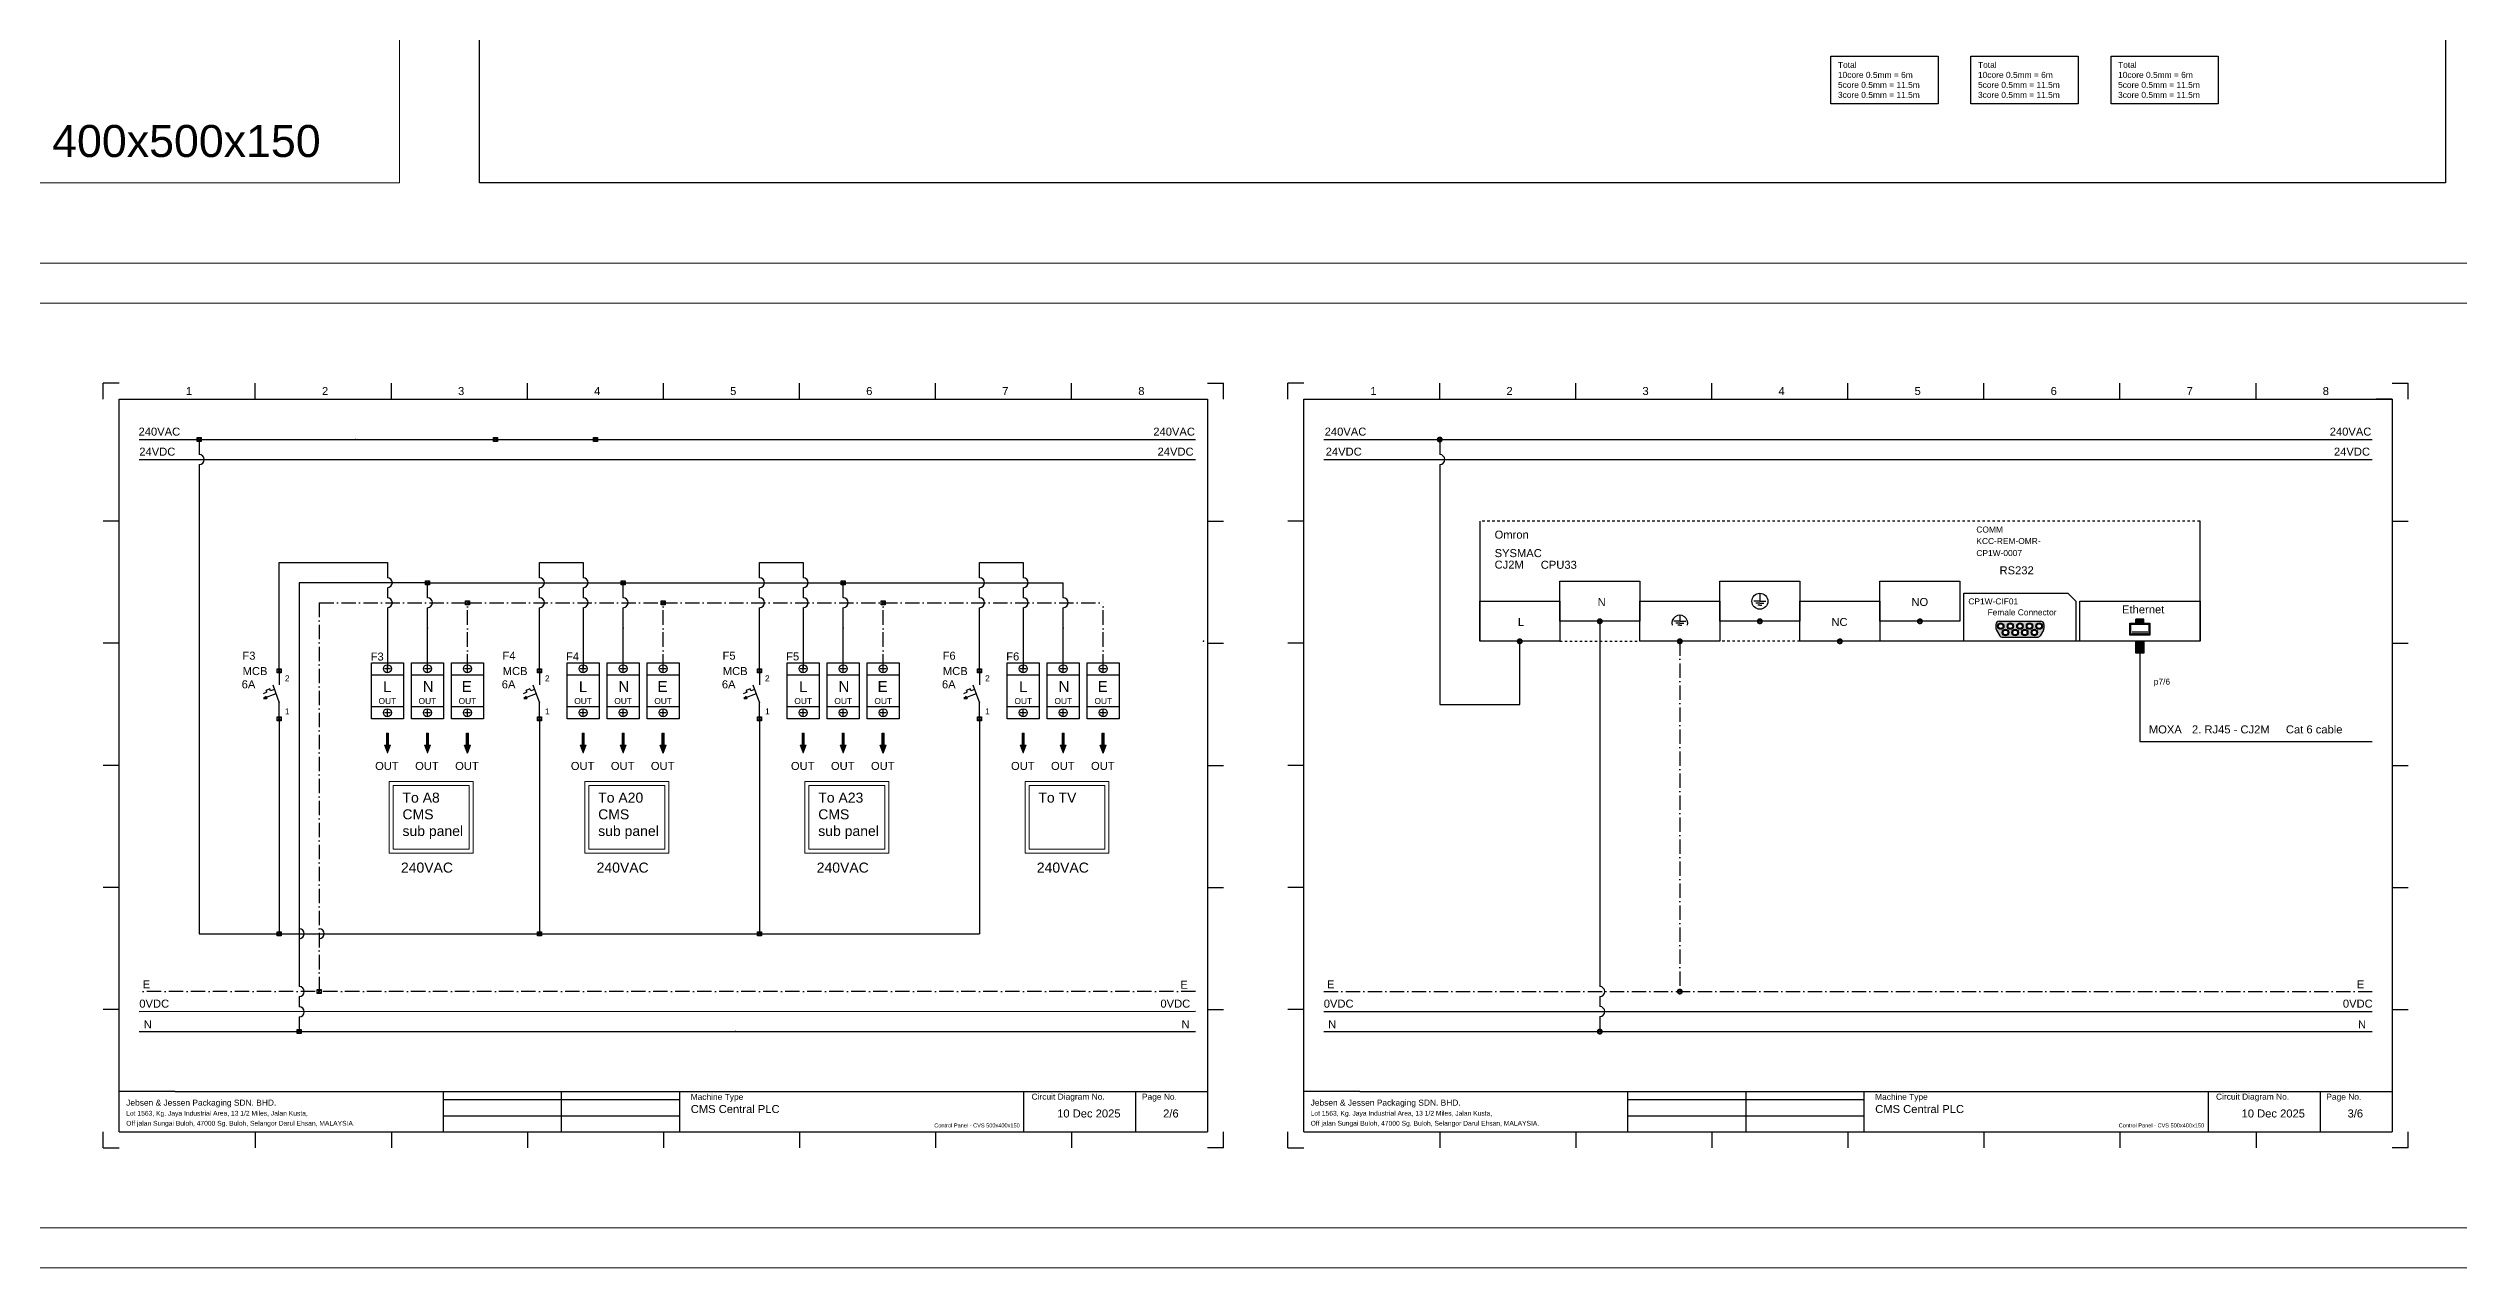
# Model space of a CAD drawing. Header units: millimetres. Extents: x -1052 to 3351, y 0 to 2015.
# Drawn here: x 312 to 915, y 0 to 305 of the extents above; entities that cross this region are included whole.
import ezdxf

# ---------------------------------------------------------------- set-up
doc = ezdxf.new("R2010")
doc.units = ezdxf.units.MM
doc.linetypes.add('ACAD_ISO10W100', pattern=[18, 12, -3, 0, -3])
doc.linetypes.add('JIS_02_1.2', pattern=[2.5, 1.25, -1.25])
doc.layers.add('ConnectionPoints', color=1, linetype='Continuous', lineweight=5)
doc.layers.add('Layer1', color=50, linetype='Continuous', lineweight=25)
for name, color, linetype in [('Layer 1', 7, 'Continuous'), ('Layer1-1', 2, 'JIS_02_1.2'), ('Layer1-2', 2, 'ACAD_ISO10W100'), ('Layer4', 3, 'Continuous')]:
    doc.layers.add(name, color=color, linetype=linetype)
doc.styles.get("Standard").update_dxf_attribs({"font": 'arial.ttf'})

# ---------------------------------------------------------------- blocks, each defined once
blk = doc.blocks.new('dot')
at = {"layer": 'Layer1'}
for p, q in [((-0.5, 0.5), (0.5, 0.5)), ((-0.5, -0.5), (-0.5, 0.5)), ((0.5, 0.5), (-0.5, -0.5)), ((-0.5, 0.5), (0.5, -0.5)), ((0.5, 0.5), (0.5, -0.5)), ((0.5, -0.5), (-0.5, -0.5))]:
    blk.add_line(p, q, dxfattribs=at)

msp = doc.modelspace()

# ---------------------------------------------------------------- hatches: boundary and pattern name
at = {"layer": 'ConnectionPoints'}
h = msp.add_hatch(color=256, dxfattribs=at)
h.dxf.hatch_style = 1
h.paths.add_polyline_path([(397.299, 133.6227), (397.299, 130.6227), (397.799, 130.6227), (397.049, 128.6227), (396.299, 130.6227), (396.799, 130.6227), (396.799, 133.6227), (397.299, 133.6227)], is_closed=False)
h = msp.add_hatch(color=256, dxfattribs=at)
h.dxf.hatch_style = 1
h.paths.add_polyline_path([(407.299, 133.6227), (407.299, 130.6227), (407.799, 130.6227), (407.049, 128.6227), (406.299, 130.6227), (406.799, 130.6227), (406.799, 133.6227), (407.299, 133.6227)], is_closed=False)
h = msp.add_hatch(color=256, dxfattribs=at)
h.dxf.hatch_style = 1
h.paths.add_polyline_path([(446.2069, 133.6227), (446.2069, 130.6227), (446.7069, 130.6227), (445.9569, 128.6227), (445.2069, 130.6227), (445.7069, 130.6227), (445.7069, 133.6227), (446.2069, 133.6227)], is_closed=False)
h = msp.add_hatch(color=256, dxfattribs=at)
h.dxf.hatch_style = 1
h.paths.add_polyline_path([(456.2069, 133.6227), (456.2069, 130.6227), (456.7069, 130.6227), (455.9569, 128.6227), (455.2069, 130.6227), (455.7069, 130.6227), (455.7069, 133.6227), (456.2069, 133.6227)], is_closed=False)
h = msp.add_hatch(color=256, dxfattribs=at)
h.dxf.hatch_style = 1
h.paths.add_polyline_path([(501.2069, 133.6227), (501.2069, 130.6227), (501.7069, 130.6227), (500.9569, 128.6227), (500.2069, 130.6227), (500.7069, 130.6227), (500.7069, 133.6227), (501.2069, 133.6227)], is_closed=False)
h = msp.add_hatch(color=256, dxfattribs=at)
h.dxf.hatch_style = 1
h.paths.add_polyline_path([(511.2069, 133.6227), (511.2069, 130.6227), (511.7069, 130.6227), (510.9569, 128.6227), (510.2069, 130.6227), (510.7069, 130.6227), (510.7069, 133.6227), (511.2069, 133.6227)], is_closed=False)
h = msp.add_hatch(color=256, dxfattribs=at)
h.dxf.hatch_style = 1
h.paths.add_polyline_path([(556.2069, 133.6227), (556.2069, 130.6227), (556.7069, 130.6227), (555.9569, 128.6227), (555.2069, 130.6227), (555.7069, 130.6227), (555.7069, 133.6227), (556.2069, 133.6227)], is_closed=False)
h = msp.add_hatch(color=256, dxfattribs=at)
h.dxf.hatch_style = 1
h.paths.add_polyline_path([(566.2069, 133.6227), (566.2069, 130.6227), (566.7069, 130.6227), (565.9569, 128.6227), (565.2069, 130.6227), (565.7069, 130.6227), (565.7069, 133.6227), (566.2069, 133.6227)], is_closed=False)
at = {"layer": 'Layer 1'}
h = msp.add_hatch(color=256, dxfattribs=at)
h.dxf.hatch_style = 1
h.paths.add_polyline_path([(836.042, 162.037), (834.042, 162.037), (834.042, 161.037), (836.042, 161.037), (836.042, 162.037)], is_closed=False)
h = msp.add_hatch(color=256, dxfattribs=at)
h.dxf.hatch_style = 1
h.paths.add_polyline_path([(834.042, 153.537), (836.042, 153.537), (836.042, 156.537), (834.042, 156.537), (834.042, 156.537), (834.042, 153.537)], is_closed=False)
at = {"layer": 'Layer1'}
h = msp.add_hatch(color=256, dxfattribs=at)
h.dxf.hatch_style = 1
h.paths.add_polyline_path([(799.042, 160.737), (799.042, 159.7586, 0.13593296), (799.156, 159.347), (800.009, 157.9254, 0.26344714), (800.6949, 157.537), (809.389, 157.537, 0.26344714), (810.075, 157.9254), (810.928, 159.347, 0.13593296), (811.042, 159.7586), (811.042, 160.737, 0.41421356), (810.242, 161.537), (799.842, 161.537, 0.41421356), (799.042, 160.737)], is_closed=False)
h.paths.add_polyline_path([(809.442, 158.737, 1), (807.842, 158.737, 1), (809.442, 158.737, 1)], is_closed=False, flags=16)
h.paths.add_polyline_path([(807.042, 158.737, 1), (805.442, 158.737, 1), (807.042, 158.737, 1)], is_closed=False, flags=16)
h.paths.add_polyline_path([(802.242, 158.737, 1), (800.642, 158.737, 1), (802.242, 158.737, 1)], is_closed=False, flags=16)
h.paths.add_polyline_path([(804.642, 158.737, 1), (803.042, 158.737, 1), (804.642, 158.737, 1)], is_closed=False, flags=16)
h.paths.add_polyline_path([(810.642, 160.337, 1), (809.042, 160.337, 1), (810.642, 160.337, 1)], is_closed=False, flags=16)
h.paths.add_polyline_path([(801.042, 160.337, 1), (799.442, 160.337, 1), (801.042, 160.337, 1)], is_closed=False, flags=16)
h.paths.add_polyline_path([(808.242, 160.337, 1), (806.642, 160.337, 1), (808.242, 160.337, 1)], is_closed=False, flags=16)
h.paths.add_polyline_path([(803.442, 160.337, 1), (801.842, 160.337, 1), (803.442, 160.337, 1)], is_closed=False, flags=16)
h.paths.add_polyline_path([(805.842, 160.337, 1), (804.242, 160.337, 1), (805.842, 160.337, 1)], is_closed=False, flags=16)
h.paths.add_polyline_path([(809.242, 158.737, 1), (808.042, 158.737, 1), (809.242, 158.737, 1)], is_closed=False, flags=0)
h.paths.add_polyline_path([(806.842, 158.737, 1), (805.642, 158.737, 1), (806.842, 158.737, 1)], is_closed=False, flags=0)
h.paths.add_polyline_path([(802.042, 158.737, 1), (800.842, 158.737, 1), (802.042, 158.737, 1)], is_closed=False, flags=0)
h.paths.add_polyline_path([(804.442, 158.737, 1), (803.242, 158.737, 1), (804.442, 158.737, 1)], is_closed=False, flags=0)
h.paths.add_polyline_path([(810.442, 160.337, 1), (809.242, 160.337, 1), (810.442, 160.337, 1)], is_closed=False, flags=0)
h.paths.add_polyline_path([(800.842, 160.337, 1), (799.642, 160.337, 1), (800.842, 160.337, 1)], is_closed=False, flags=0)
h.paths.add_polyline_path([(808.042, 160.337, 1), (806.842, 160.337, 1), (808.042, 160.337, 1)], is_closed=False, flags=0)
h.paths.add_polyline_path([(803.242, 160.337, 1), (802.042, 160.337, 1), (803.242, 160.337, 1)], is_closed=False, flags=0)
h.paths.add_polyline_path([(805.642, 160.337, 1), (804.442, 160.337, 1), (805.642, 160.337, 1)], is_closed=False, flags=0)
at = {"layer": 'Layer4'}
h = msp.add_hatch(color=256, dxfattribs=at)
h.dxf.hatch_style = 1
h.paths.add_polyline_path([(417.299, 133.6227), (417.299, 130.6227), (417.799, 130.6227), (417.049, 128.6227), (416.299, 130.6227), (416.799, 130.6227), (416.799, 133.6227), (417.299, 133.6227)], is_closed=False)
h = msp.add_hatch(color=256, dxfattribs=at)
h.dxf.hatch_style = 1
h.paths.add_polyline_path([(466.2069, 133.6227), (466.2069, 130.6227), (466.7069, 130.6227), (465.9569, 128.6227), (465.2069, 130.6227), (465.7069, 130.6227), (465.7069, 133.6227), (466.2069, 133.6227)], is_closed=False)
h = msp.add_hatch(color=256, dxfattribs=at)
h.dxf.hatch_style = 1
h.paths.add_polyline_path([(521.2069, 133.6227), (521.2069, 130.6227), (521.7069, 130.6227), (520.9569, 128.6227), (520.2069, 130.6227), (520.7069, 130.6227), (520.7069, 133.6227), (521.2069, 133.6227)], is_closed=False)
h = msp.add_hatch(color=256, dxfattribs=at)
h.dxf.hatch_style = 1
h.paths.add_polyline_path([(576.2069, 133.6227), (576.2069, 130.6227), (576.7069, 130.6227), (575.9569, 128.6227), (575.2069, 130.6227), (575.7069, 130.6227), (575.7069, 133.6227), (576.2069, 133.6227)], is_closed=False)

# ---------------------------------------------------------------- linework, layer by layer
for p, q in [((393.049, 137.187), (393.049, 151.187)), ((393.049, 151.187), (401.049, 151.187)), ((401.049, 151.187), (401.049, 137.187)), ((403.049, 137.187), (403.049, 151.187)), ((403.049, 151.187), (411.049, 151.187)), ((411.049, 151.187), (411.049, 137.187)), ((413.049, 137.187), (413.049, 151.187)), ((413.049, 151.187), (421.049, 151.187)), ((421.049, 151.187), (421.049, 137.187)), ((441.9569, 137.187), (441.9569, 151.187)), ((441.9569, 151.187), (449.9569, 151.187)), ((449.9569, 151.187), (449.9569, 137.187)), ((451.9569, 137.187), (451.9569, 151.187)), ((451.9569, 151.187), (459.9569, 151.187)), ((459.9569, 151.187), (459.9569, 137.187)), ((461.9569, 137.187), (461.9569, 151.187)), ((461.9569, 151.187), (469.9569, 151.187)), ((469.9569, 151.187), (469.9569, 137.187)), ((496.9569, 137.187), (496.9569, 151.187)), ((496.9569, 151.187), (504.9569, 151.187)), ((504.9569, 151.187), (504.9569, 137.187)), ((506.9569, 137.187), (506.9569, 151.187)), ((506.9569, 151.187), (514.9569, 151.187)), ((514.9569, 151.187), (514.9569, 137.187)), ((516.9569, 137.187), (516.9569, 151.187)), ((516.9569, 151.187), (524.9569, 151.187)), ((524.9569, 151.187), (524.9569, 137.187)), ((551.9569, 137.187), (551.9569, 151.187)), ((551.9569, 151.187), (559.9569, 151.187)), ((559.9569, 151.187), (559.9569, 137.187)), ((561.9569, 137.187), (561.9569, 151.187)), ((561.9569, 151.187), (569.9569, 151.187)), ((569.9569, 151.187), (569.9569, 137.187)), ((571.9569, 137.187), (571.9569, 151.187)), ((571.9569, 151.187), (579.9569, 151.187)), ((579.9569, 151.187), (579.9569, 137.187)), ((393.049, 148.187), (401.049, 148.187)), ((397.799, 149.687), (396.299, 149.687)), ((397.049, 148.937), (397.049, 150.437)), ((403.049, 148.187), (411.049, 148.187)), ((407.799, 149.687), (406.299, 149.687)), ((407.049, 148.937), (407.049, 150.437)), ((413.049, 148.187), (421.049, 148.187)), ((417.799, 149.687), (416.299, 149.687)), ((417.049, 148.937), (417.049, 150.437)), ((441.9569, 148.187), (449.9569, 148.187)), ((446.7069, 149.687), (445.2069, 149.687)), ((445.9569, 148.937), (445.9569, 150.437)), ((451.9569, 148.187), (459.9569, 148.187)), ((456.7069, 149.687), (455.2069, 149.687)), ((455.9569, 148.937), (455.9569, 150.437)), ((461.9569, 148.187), (469.9569, 148.187)), ((466.7069, 149.687), (465.2069, 149.687)), ((465.9569, 148.937), (465.9569, 150.437)), ((496.9569, 148.187), (504.9569, 148.187)), ((501.7069, 149.687), (500.2069, 149.687)), ((500.9569, 148.937), (500.9569, 150.437)), ((506.9569, 148.187), (514.9569, 148.187)), ((511.7069, 149.687), (510.2069, 149.687)), ((510.9569, 148.937), (510.9569, 150.437)), ((516.9569, 148.187), (524.9569, 148.187)), ((521.7069, 149.687), (520.2069, 149.687)), ((520.9569, 148.937), (520.9569, 150.437)), ((551.9569, 148.187), (559.9569, 148.187)), ((556.7069, 149.687), (555.2069, 149.687)), ((555.9569, 148.937), (555.9569, 150.437)), ((561.9569, 148.187), (569.9569, 148.187)), ((566.7069, 149.687), (565.2069, 149.687)), ((565.9569, 148.937), (565.9569, 150.437)), ((571.9569, 148.187), (579.9569, 148.187)), ((576.7069, 149.687), (575.2069, 149.687)), ((575.9569, 148.937), (575.9569, 150.437)), ((401.049, 140.187), (393.049, 140.187)), ((397.799, 138.687), (396.299, 138.687)), ((397.049, 137.937), (397.049, 139.437)), ((411.049, 140.187), (403.049, 140.187)), ((407.799, 138.687), (406.299, 138.687)), ((407.049, 137.937), (407.049, 139.437)), ((421.049, 140.187), (413.049, 140.187)), ((417.799, 138.687), (416.299, 138.687)), ((417.049, 137.937), (417.049, 139.437)), ((449.9569, 140.187), (441.9569, 140.187)), ((446.7069, 138.687), (445.2069, 138.687)), ((445.9569, 137.937), (445.9569, 139.437)), ((459.9569, 140.187), (451.9569, 140.187)), ((456.7069, 138.687), (455.2069, 138.687)), ((455.9569, 137.937), (455.9569, 139.437)), ((469.9569, 140.187), (461.9569, 140.187)), ((466.7069, 138.687), (465.2069, 138.687)), ((465.9569, 137.937), (465.9569, 139.437)), ((504.9569, 140.187), (496.9569, 140.187)), ((501.7069, 138.687), (500.2069, 138.687)), ((500.9569, 137.937), (500.9569, 139.437)), ((514.9569, 140.187), (506.9569, 140.187)), ((511.7069, 138.687), (510.2069, 138.687)), ((510.9569, 137.937), (510.9569, 139.437)), ((524.9569, 140.187), (516.9569, 140.187)), ((521.7069, 138.687), (520.2069, 138.687)), ((520.9569, 137.937), (520.9569, 139.437)), ((559.9569, 140.187), (551.9569, 140.187)), ((556.7069, 138.687), (555.2069, 138.687)), ((555.9569, 137.937), (555.9569, 139.437)), ((569.9569, 140.187), (561.9569, 140.187)), ((566.7069, 138.687), (565.2069, 138.687)), ((565.9569, 137.937), (565.9569, 139.437)), ((579.9569, 140.187), (571.9569, 140.187)), ((576.7069, 138.687), (575.2069, 138.687)), ((575.9569, 137.937), (575.9569, 139.437)), ((401.049, 137.187), (393.049, 137.187)), ((411.049, 137.187), (403.049, 137.187)), ((421.049, 137.187), (413.049, 137.187)), ((449.9569, 137.187), (441.9569, 137.187)), ((459.9569, 137.187), (451.9569, 137.187)), ((469.9569, 137.187), (461.9569, 137.187)), ((504.9569, 137.187), (496.9569, 137.187)), ((514.9569, 137.187), (506.9569, 137.187)), ((524.9569, 137.187), (516.9569, 137.187)), ((559.9569, 137.187), (551.9569, 137.187)), ((569.9569, 137.187), (561.9569, 137.187)), ((579.9569, 137.187), (571.9569, 137.187))]:
    msp.add_line(p, q)
for centre in [(397.049, 149.687), (407.049, 149.687), (417.049, 149.687), (445.9569, 149.687), (455.9569, 149.687), (465.9569, 149.687), (500.9569, 149.687), (510.9569, 149.687), (520.9569, 149.687), (555.9569, 149.687), (565.9569, 149.687), (575.9569, 149.687), (397.049, 138.687), (407.049, 138.687), (417.049, 138.687), (445.9569, 138.687), (455.9569, 138.687), (465.9569, 138.687), (500.9569, 138.687), (510.9569, 138.687), (520.9569, 138.687), (555.9569, 138.687), (565.9569, 138.687), (575.9569, 138.687)]:
    msp.add_circle(centre, 1)
at = {"layer": 'ConnectionPoints'}
for p, q in [((396.799, 130.6227), (396.799, 133.6227)), ((396.799, 133.6227), (397.299, 133.6227)), ((397.299, 130.6227), (397.299, 133.6227)), ((406.799, 130.6227), (406.799, 133.6227)), ((406.799, 133.6227), (407.299, 133.6227)), ((407.299, 130.6227), (407.299, 133.6227)), ((445.7069, 130.6227), (445.7069, 133.6227)), ((445.7069, 133.6227), (446.2069, 133.6227)), ((446.2069, 130.6227), (446.2069, 133.6227)), ((455.7069, 130.6227), (455.7069, 133.6227)), ((455.7069, 133.6227), (456.2069, 133.6227)), ((456.2069, 130.6227), (456.2069, 133.6227)), ((500.7069, 130.6227), (500.7069, 133.6227)), ((500.7069, 133.6227), (501.2069, 133.6227)), ((501.2069, 130.6227), (501.2069, 133.6227)), ((510.7069, 130.6227), (510.7069, 133.6227)), ((510.7069, 133.6227), (511.2069, 133.6227)), ((511.2069, 130.6227), (511.2069, 133.6227)), ((555.7069, 130.6227), (555.7069, 133.6227)), ((555.7069, 133.6227), (556.2069, 133.6227)), ((556.2069, 130.6227), (556.2069, 133.6227)), ((565.7069, 130.6227), (565.7069, 133.6227)), ((565.7069, 133.6227), (566.2069, 133.6227)), ((566.2069, 130.6227), (566.2069, 133.6227)), ((397.049, 128.6227), (396.299, 130.6227)), ((396.299, 130.6227), (396.799, 130.6227)), ((397.049, 128.6227), (397.799, 130.6227)), ((397.299, 130.6227), (397.799, 130.6227)), ((407.049, 128.6227), (406.299, 130.6227)), ((406.299, 130.6227), (406.799, 130.6227)), ((407.049, 128.6227), (407.799, 130.6227)), ((407.299, 130.6227), (407.799, 130.6227)), ((445.9569, 128.6227), (445.2069, 130.6227)), ((445.2069, 130.6227), (445.7069, 130.6227)), ((445.9569, 128.6227), (446.7069, 130.6227)), ((446.2069, 130.6227), (446.7069, 130.6227)), ((455.9569, 128.6227), (455.2069, 130.6227)), ((455.2069, 130.6227), (455.7069, 130.6227)), ((455.9569, 128.6227), (456.7069, 130.6227)), ((456.2069, 130.6227), (456.7069, 130.6227)), ((500.9569, 128.6227), (500.2069, 130.6227)), ((500.2069, 130.6227), (500.7069, 130.6227)), ((500.9569, 128.6227), (501.7069, 130.6227)), ((501.2069, 130.6227), (501.7069, 130.6227)), ((510.9569, 128.6227), (510.2069, 130.6227)), ((510.2069, 130.6227), (510.7069, 130.6227)), ((510.9569, 128.6227), (511.7069, 130.6227)), ((511.2069, 130.6227), (511.7069, 130.6227)), ((555.9569, 128.6227), (555.2069, 130.6227)), ((555.2069, 130.6227), (555.7069, 130.6227)), ((555.9569, 128.6227), (556.7069, 130.6227)), ((556.2069, 130.6227), (556.7069, 130.6227)), ((565.9569, 128.6227), (565.2069, 130.6227)), ((565.2069, 130.6227), (565.7069, 130.6227)), ((565.9569, 128.6227), (566.7069, 130.6227)), ((566.2069, 130.6227), (566.7069, 130.6227))]:
    msp.add_line(p, q, dxfattribs=at)
for points in [[(0.0423, 771.0404), (400.0423, 771.0404), (400.0423, 271.0404), (0.0423, 271.0404)], [(0.0423, 251.0404), (2420.042, 251.0404), (2420.042, 0.0395), (0.0423, 0.0395)], [(10.0423, 241.0404), (2410.042, 241.0404), (2410.042, 10.0395), (10.0423, 10.0395)], [(397.4984, 121.518), (418.4538, 121.518), (418.4538, 103.617), (397.4984, 103.617)], [(398.4984, 120.518), (417.4538, 120.518), (417.4538, 104.617), (398.4984, 104.617)], [(446.4063, 121.518), (467.3617, 121.518), (467.3617, 103.617), (446.4063, 103.617)], [(447.4063, 120.518), (466.3617, 120.518), (466.3617, 104.617), (447.4063, 104.617)], [(501.4064, 121.518), (522.3617, 121.518), (522.3617, 103.617), (501.4064, 103.617)], [(502.4064, 120.518), (521.3617, 120.518), (521.3617, 104.617), (502.4064, 104.617)], [(556.4063, 121.518), (577.3617, 121.518), (577.3617, 103.617), (556.4063, 103.617)], [(557.4063, 120.518), (576.3617, 120.518), (576.3617, 104.617), (557.4063, 104.617)]]:
    msp.add_lwpolyline(points, close=True, dxfattribs=at)
at = {"layer": 'Layer 1'}
for p, q in [((832.542, 158.037), (832.542, 161.037)), ((832.542, 161.037), (837.542, 161.037)), ((837.542, 158.037), (832.542, 158.037)), ((832.792, 158.287), (832.792, 160.787)), ((832.792, 160.787), (837.292, 160.787)), ((837.292, 158.287), (832.792, 158.287)), ((833.292, 159.037), (833.292, 158.287)), ((833.792, 159.037), (833.792, 158.287)), ((834.042, 161.037), (834.042, 162.037)), ((836.042, 162.037), (834.042, 162.037)), ((834.292, 159.037), (834.292, 158.287)), ((834.792, 159.037), (834.792, 158.287)), ((835.292, 159.037), (835.292, 158.287)), ((835.792, 159.037), (835.792, 158.287)), ((836.042, 161.037), (836.042, 162.037)), ((836.292, 159.037), (836.292, 158.287)), ((836.792, 159.037), (836.792, 158.287)), ((837.292, 160.787), (837.292, 158.287)), ((837.542, 161.037), (837.542, 158.037))]:
    msp.add_line(p, q, dxfattribs=at)
for points in [[(757.8031, 302.7352), (784.5705, 302.7352), (784.5705, 290.8372), (757.8031, 290.8372)], [(792.8031, 302.7352), (819.5705, 302.7352), (819.5705, 290.8372), (792.8031, 290.8372)], [(827.8031, 302.7352), (854.5705, 302.7352), (854.5705, 290.8372), (827.8031, 290.8372)], [(834.042, 156.537), (836.042, 156.537), (836.042, 153.537), (834.042, 153.537)]]:
    msp.add_lwpolyline(points, close=True, dxfattribs=at)
at = {"layer": 'Layer1'}
for p, q in [((330.042, 221.037), (326.042, 221.037)), ((326.042, 217.037), (326.042, 221.037)), ((330.042, 217.037), (602.042, 217.037)), ((330.042, 34.037), (330.042, 217.037)), ((364.042, 217.037), (364.042, 221.037)), ((398.042, 217.037), (398.042, 221.037)), ((432.042, 217.037), (432.042, 221.037)), ((466.042, 217.037), (466.042, 221.037)), ((500.042, 217.037), (500.042, 221.037)), ((534.042, 217.037), (534.042, 221.037)), ((568.042, 217.037), (568.042, 221.037)), ((602.042, 221.037), (606.042, 221.037)), ((602.042, 217.037), (602.042, 34.037)), ((606.042, 217.037), (606.042, 221.037)), ((626.042, 221.037), (622.042, 221.037)), ((622.042, 217.037), (622.042, 221.037)), ((626.042, 217.037), (898.042, 217.037)), ((626.042, 34.037), (626.042, 217.037)), ((660.042, 217.037), (660.042, 221.037)), ((694.042, 217.037), (694.042, 221.037)), ((728.042, 217.037), (728.042, 221.037)), ((762.042, 217.037), (762.042, 221.037)), ((796.042, 217.037), (796.042, 221.037)), ((830.042, 217.037), (830.042, 221.037)), ((864.042, 217.037), (864.042, 221.037)), ((898.042, 217.037), (894.042, 217.037)), ((898.042, 221.037), (902.042, 221.037)), ((898.042, 217.037), (898.042, 34.037)), ((902.042, 217.037), (902.042, 221.037)), ((335.042, 206.9332), (599.042, 206.9332)), ((350.042, 206.9332), (350.042, 203.1832)), ((631.042, 206.9332), (893.042, 206.9332)), ((660.042, 206.9332), (660.042, 203.1832)), ((350.042, 200.6832), (350.042, 83.4999)), ((660.042, 200.6832), (660.042, 140.787)), ((330.042, 186.537), (326.042, 186.537)), ((602.042, 186.537), (606.042, 186.537)), ((626.042, 186.537), (622.042, 186.537)), ((670.042, 186.537), (670.042, 156.537)), ((850.042, 156.537), (850.042, 186.537)), ((898.042, 186.537), (902.042, 186.537)), ((370.0419, 149.1985), (370.0419, 176.187)), ((370.0419, 176.187), (397.049, 176.187)), ((397.049, 176.187), (397.049, 172.437)), ((435.042, 172.437), (435.042, 176.187)), ((435.042, 176.187), (445.9569, 176.187)), ((445.9569, 176.187), (445.9569, 172.437)), ((490.042, 172.437), (490.042, 176.187)), ((490.042, 176.187), (500.9569, 176.187)), ((500.9569, 176.187), (500.9569, 172.437)), ((545.042, 172.437), (545.042, 176.187)), ((545.042, 176.187), (555.9569, 176.187)), ((555.9569, 176.187), (555.9569, 172.437)), ((375.0419, 171.187), (375.0419, 70.287)), ((407.049, 171.187), (375.0419, 171.187)), ((397.049, 169.937), (397.049, 167.437)), ((407.049, 171.187), (455.9569, 171.187)), ((407.049, 167.437), (407.049, 171.187)), ((435.042, 167.437), (435.042, 169.937)), ((445.9569, 169.937), (445.9569, 167.437)), ((455.9569, 167.437), (455.9569, 171.187)), ((455.9569, 171.187), (510.9569, 171.187)), ((490.042, 167.437), (490.042, 169.937)), ((500.9569, 169.937), (500.9569, 167.437)), ((510.9569, 167.437), (510.9569, 171.187)), ((510.9569, 171.187), (565.9569, 171.187)), ((545.042, 167.437), (545.042, 169.937)), ((555.9569, 169.937), (555.9569, 167.437)), ((565.9569, 167.437), (565.9569, 171.187)), ((397.049, 164.937), (397.049, 149.687)), ((407.049, 149.687), (407.049, 164.937)), ((435.042, 149.1985), (435.042, 164.937)), ((445.9569, 164.937), (445.9569, 149.687)), ((455.9569, 149.687), (455.9569, 164.937)), ((490.042, 149.1985), (490.042, 164.937)), ((500.9569, 164.937), (500.9569, 149.687)), ((510.9569, 149.687), (510.9569, 164.937)), ((545.042, 149.1985), (545.042, 164.937)), ((555.9569, 164.937), (555.9569, 149.687)), ((565.9569, 149.687), (565.9569, 164.937)), ((700.042, 161.537), (700.042, 70.287)), ((799.042, 160.737), (799.042, 159.7586)), ((799.156, 159.347), (800.009, 157.9254)), ((799.842, 161.537), (810.242, 161.537)), ((800.6949, 157.537), (809.389, 157.537)), ((810.928, 159.347), (810.075, 157.9254)), ((811.042, 160.737), (811.042, 159.7586)), ((330.042, 156.037), (326.042, 156.037)), ((602.042, 156.037), (606.042, 156.037)), ((626.042, 156.037), (622.042, 156.037)), ((680.042, 140.787), (680.042, 156.537)), ((820.042, 156.537), (770.042, 156.537)), ((850.042, 156.537), (820.042, 156.537)), ((835.042, 156.537), (835.042, 131.537)), ((898.042, 156.037), (902.042, 156.037)), ((367.6861, 144.6289), (366.7526, 144.2706)), ((367.8653, 144.1621), (367.6861, 144.6289)), ((368.3846, 145.6278), (370.0419, 141.1985)), ((370.0419, 149.1985), (370.0419, 145.6278)), ((432.6862, 144.6289), (431.7526, 144.2706)), ((432.8653, 144.1621), (432.6862, 144.6289)), ((433.3846, 145.6278), (435.042, 141.1985)), ((435.042, 149.1985), (435.042, 145.6278)), ((487.6862, 144.6289), (486.7526, 144.2706)), ((487.8654, 144.1621), (487.6862, 144.6289)), ((488.3846, 145.6278), (490.042, 141.1985)), ((490.042, 149.1985), (490.042, 145.6278)), ((542.6862, 144.6289), (541.7526, 144.2706)), ((542.8653, 144.1621), (542.6862, 144.6289)), ((543.3846, 145.6278), (545.042, 141.1985)), ((545.042, 149.1985), (545.042, 145.6278)), ((366.9317, 143.8038), (365.9982, 143.4454)), ((369.2133, 143.4132), (366.1237, 142.2272)), ((366.7343, 142.7294), (366.1237, 142.2272)), ((366.7567, 142.671), (366.1237, 142.2272)), ((366.7791, 142.6127), (366.1237, 142.2272)), ((366.8015, 142.5543), (366.1237, 142.2272)), ((366.8463, 142.4376), (366.1237, 142.2272)), ((366.8686, 142.3793), (366.1237, 142.2272)), ((366.891, 142.3209), (366.1237, 142.2272)), ((366.1237, 142.2272), (366.9134, 142.2626)), ((366.7343, 142.7294), (366.9134, 142.2626)), ((366.9317, 143.8038), (366.7526, 144.2706)), ((368.7989, 144.5205), (367.8653, 144.1621)), ((370.0419, 137.187), (370.0419, 141.1985)), ((431.9318, 143.8038), (430.9982, 143.4454)), ((434.2133, 143.4132), (431.1237, 142.2272)), ((431.7343, 142.7294), (431.1237, 142.2272)), ((431.7567, 142.671), (431.1237, 142.2272)), ((431.7791, 142.6127), (431.1237, 142.2272)), ((431.8015, 142.5543), (431.1237, 142.2272)), ((431.8463, 142.4376), (431.1237, 142.2272)), ((431.8687, 142.3793), (431.1237, 142.2272)), ((431.8911, 142.3209), (431.1237, 142.2272)), ((431.1237, 142.2272), (431.9135, 142.2626)), ((431.7343, 142.7294), (431.9135, 142.2626)), ((431.9318, 143.8038), (431.7526, 144.2706)), ((433.7989, 144.5205), (432.8653, 144.1621)), ((435.042, 137.187), (435.042, 141.1985)), ((486.9318, 143.8038), (485.9982, 143.4454)), ((489.2133, 143.4132), (486.1237, 142.2272)), ((486.7343, 142.7294), (486.1237, 142.2272)), ((486.7567, 142.671), (486.1237, 142.2272)), ((486.7791, 142.6127), (486.1237, 142.2272)), ((486.8015, 142.5543), (486.1237, 142.2272)), ((486.8463, 142.4376), (486.1237, 142.2272)), ((486.8687, 142.3793), (486.1237, 142.2272)), ((486.8911, 142.3209), (486.1237, 142.2272)), ((486.1237, 142.2272), (486.9135, 142.2626)), ((486.7343, 142.7294), (486.9135, 142.2626)), ((486.9318, 143.8038), (486.7526, 144.2706)), ((488.799, 144.5205), (487.8654, 144.1621)), ((490.042, 137.187), (490.042, 141.1985)), ((541.9318, 143.8038), (540.9982, 143.4454)), ((544.2133, 143.4132), (541.1237, 142.2272)), ((541.7343, 142.7294), (541.1237, 142.2272)), ((541.7567, 142.671), (541.1237, 142.2272)), ((541.7791, 142.6127), (541.1237, 142.2272)), ((541.8015, 142.5543), (541.1237, 142.2272)), ((541.8463, 142.4376), (541.1237, 142.2272)), ((541.8687, 142.3793), (541.1237, 142.2272)), ((541.8911, 142.3209), (541.1237, 142.2272)), ((541.1237, 142.2272), (541.9135, 142.2626)), ((541.7343, 142.7294), (541.9135, 142.2626)), ((541.9318, 143.8038), (541.7526, 144.2706)), ((543.7989, 144.5205), (542.8653, 144.1621)), ((545.042, 137.187), (545.042, 141.1985)), ((660.042, 140.787), (680.042, 140.787)), ((370.0419, 137.187), (370.0419, 83.4999)), ((435.042, 137.187), (435.042, 83.4999)), ((490.042, 137.187), (490.042, 83.4999)), ((545.042, 137.187), (545.042, 83.4999)), ((835.042, 131.537), (893.042, 131.537)), ((330.042, 125.537), (326.042, 125.537)), ((602.042, 125.537), (606.042, 125.537)), ((626.042, 125.537), (622.042, 125.537)), ((898.042, 125.537), (902.042, 125.537)), ((330.042, 95.037), (326.042, 95.037)), ((602.042, 95.037), (606.042, 95.037)), ((626.042, 95.037), (622.042, 95.037)), ((898.042, 95.037), (902.042, 95.037)), ((350.042, 83.4999), (490.042, 83.4999)), ((490.042, 83.4999), (545.042, 83.4999)), ((375.0419, 67.787), (375.0419, 65.2271)), ((700.042, 67.787), (700.042, 65.287)), ((330.042, 64.537), (326.042, 64.537)), ((599.042, 64.037), (335.042, 63.9664)), ((375.0419, 62.7271), (375.0419, 59.037)), ((602.042, 64.537), (606.042, 64.537)), ((626.042, 64.537), (622.042, 64.537)), ((700.042, 62.787), (700.042, 59.037)), ((898.042, 64.537), (902.042, 64.537)), ((390.042, 44.037), (602.042, 44.037)), ((686.042, 44.037), (898.042, 44.037)), ((410.9642, 42.037), (470.042, 42.037)), ((410.9642, 38.037), (470.042, 38.037)), ((706.9642, 42.037), (766.042, 42.037)), ((706.9642, 38.037), (766.042, 38.037)), ((326.042, 30.037), (326.042, 34.037)), ((330.042, 34.037), (602.042, 34.037)), ((364.042, 34.037), (364.042, 30.037)), ((398.042, 34.037), (398.042, 30.037)), ((432.042, 34.037), (432.042, 30.037)), ((466.042, 34.037), (466.042, 30.037)), ((500.042, 34.037), (500.042, 30.037)), ((534.042, 34.037), (534.042, 30.037)), ((568.042, 34.037), (568.042, 30.037)), ((606.042, 30.037), (606.042, 34.037)), ((622.042, 30.037), (622.042, 34.037)), ((626.042, 34.037), (898.042, 34.037)), ((660.042, 34.037), (660.042, 30.037)), ((694.042, 34.037), (694.042, 30.037)), ((728.042, 34.037), (728.042, 30.037)), ((762.042, 34.037), (762.042, 30.037)), ((796.042, 34.037), (796.042, 30.037)), ((830.042, 34.037), (830.042, 30.037)), ((864.042, 34.037), (864.042, 30.037)), ((902.042, 30.037), (902.042, 34.037)), ((326.042, 30.037), (330.042, 30.037)), ((606.042, 30.037), (602.042, 30.037)), ((622.042, 30.037), (626.042, 30.037)), ((902.042, 30.037), (898.042, 30.037))]:
    msp.add_line(p, q, dxfattribs=at)
at = {"layer": 'Layer1', "lineweight": -3}
for p, q in [((335.042, 201.9332), (599.042, 201.9332)), ((631.042, 201.9332), (893.042, 201.9332)), ((720.042, 163.037), (720.042, 161.537)), ((740.042, 166.537), (738.542, 166.537)), ((740.042, 166.037), (739.042, 166.037)), ((740.042, 165.537), (739.542, 165.537)), ((740.042, 168.537), (740.042, 166.537)), ((740.042, 166.537), (741.542, 166.537)), ((740.042, 166.037), (741.042, 166.037)), ((740.042, 165.537), (740.542, 165.537)), ((720.042, 161.537), (718.542, 161.537)), ((720.042, 161.037), (719.042, 161.037)), ((720.042, 160.537), (719.542, 160.537)), ((720.042, 161.537), (721.542, 161.537)), ((720.042, 161.037), (721.042, 161.037)), ((720.042, 160.537), (720.542, 160.537)), ((631.042, 64.037), (893.042, 64.037)), ((335.042, 59.037), (599.042, 59.037)), ((631.042, 59.037), (893.042, 59.037)), ((344.042, 44.037), (330.042, 44.037)), ((344.042, 44.037), (390.042, 44.037)), ((410.9642, 44.037), (410.9642, 34.037)), ((440.5031, 44.037), (440.5031, 34.037)), ((470.042, 44.037), (470.042, 34.037)), ((556.042, 44.037), (556.042, 34.037)), ((584.042, 44.037), (584.042, 34.037)), ((640.042, 44.037), (626.042, 44.037)), ((640.042, 44.037), (686.042, 44.037)), ((706.9642, 44.037), (706.9642, 34.037)), ((736.5031, 44.037), (736.5031, 34.037)), ((766.042, 44.037), (766.042, 34.037)), ((852.042, 44.037), (852.042, 34.037)), ((880.042, 44.037), (880.042, 34.037))]:
    msp.add_line(p, q, dxfattribs=at)
at = {"layer": 'Layer1'}
for points in [[(420.0423, 897.3169), (911.3896, 897.3169), (911.3896, 271.0404), (420.0423, 271.0404)], [(690.042, 171.537), (710.042, 171.537), (710.042, 161.537), (690.042, 161.537)], [(730.042, 171.537), (750.042, 171.537), (750.042, 161.537), (730.042, 161.537)], [(770.042, 171.537), (790.042, 171.537), (790.042, 161.537), (770.042, 161.537)], [(670.042, 166.537), (690.042, 166.537), (690.042, 156.537), (670.042, 156.537)], [(710.042, 166.537), (730.042, 166.537), (730.042, 156.537), (710.042, 156.537)], [(750.042, 166.537), (770.042, 166.537), (770.042, 156.537), (750.042, 156.537)], [(791.042, 168.537), (817.042, 168.537), (819.042, 166.537), (819.042, 156.537), (791.042, 156.537)], [(820.042, 166.537), (850.042, 166.537), (850.042, 156.537), (820.042, 156.537)]]:
    msp.add_lwpolyline(points, close=True, dxfattribs=at)
at = {"layer": 'Layer1', "const_width": 0.5}
for points in [[(659.542, 206.9332, 1), (660.542, 206.9332, 1)], [(679.542, 156.537, 1), (680.542, 156.537, 1)], [(699.542, 161.537, 1), (700.542, 161.537, 1)], [(719.542, 156.537, 1), (720.542, 156.537, 1)], [(739.542, 161.537, 1), (740.542, 161.537, 1)], [(759.542, 156.537, 1), (760.542, 156.537, 1)], [(779.542, 161.537, 1), (780.542, 161.537, 1)], [(719.542, 69.037, 1), (720.542, 69.037, 1)], [(699.542, 59.037, 1), (700.542, 59.037, 1)]]:
    msp.add_lwpolyline(points, format="xyb", close=True, dxfattribs=at)
at = {"layer": 'Layer1'}
for centre, radius in [((740.042, 166.537), 2), ((800.242, 160.337), 0.8), ((800.242, 160.337), 0.6), ((801.442, 158.737), 0.8), ((801.442, 158.737), 0.6), ((802.642, 160.337), 0.8), ((802.642, 160.337), 0.6), ((803.842, 158.737), 0.8), ((803.842, 158.737), 0.6), ((805.042, 160.337), 0.8), ((805.042, 160.337), 0.6), ((806.242, 158.737), 0.8), ((806.242, 158.737), 0.6), ((807.442, 160.337), 0.8), ((807.442, 160.337), 0.6), ((808.642, 158.737), 0.8), ((808.642, 158.737), 0.6), ((809.842, 160.337), 0.8), ((809.842, 160.337), 0.6)]:
    msp.add_circle(centre, radius, dxfattribs=at)
for centre, radius, start, end in [((350.042, 201.9332), 1.25, 270, 90), ((660.042, 201.9332), 1.25, 270, 90), ((397.049, 171.187), 1.25, 270, 90), ((435.042, 171.187), 1.25, 270, 90), ((445.9569, 171.187), 1.25, 270, 90), ((490.042, 171.187), 1.25, 270, 90), ((500.9569, 171.187), 1.25, 270, 90), ((545.042, 171.187), 1.25, 270, 90), ((555.9569, 171.187), 1.25, 270, 90), ((397.049, 166.187), 1.25, 270, 90), ((407.049, 166.187), 1.25, 270, 90), ((435.042, 166.187), 1.25, 270, 90), ((445.9569, 166.187), 1.25, 270, 90), ((455.9569, 166.187), 1.25, 270, 90), ((490.042, 166.187), 1.25, 270, 90), ((500.9569, 166.187), 1.25, 270, 90), ((510.9569, 166.187), 1.25, 270, 90), ((545.042, 166.187), 1.25, 270, 90), ((555.9569, 166.187), 1.25, 270, 90), ((565.9569, 166.187), 1.25, 270, 90), ((720.042, 161.037), 2, 345.5224878, 194.4775122), ((799.842, 160.737), 0.8, 90, 180), ((799.842, 159.7586), 0.8, 180, 210.9637565), ((800.6949, 158.337), 0.8, 210.9637565, 270), ((809.389, 158.337), 0.8, 270, 329.0362435), ((810.242, 160.737), 0.8, 0, 90), ((810.242, 159.7586), 0.8, 329.0362435, 0), ((375.0419, 83.4999), 1.25, 270, 90), ((380.0419, 83.4999), 1.25, 270, 90), ((375.0419, 69.037), 1.25, 270, 90), ((700.042, 69.037), 1.25, 270, 90), ((375.0419, 63.9771), 1.25, 270, 90), ((700.042, 64.037), 1.25, 270, 90)]:
    msp.add_arc(centre, radius, start, end, dxfattribs=at)
at = {"layer": 'Layer1', "linetype": 'ByBlock', "lineweight": -3}
for p in [(424.042, 206.954), (449.042, 206.954), (407.049, 159.8327), (455.9569, 159.8327), (510.9569, 159.8327), (565.9569, 159.8327), (484.042, 59.0577)]:
    msp.add_point(p, dxfattribs=at)
at = {"layer": 'Layer1', "lineweight": -3}
for p in [(660.042, 206.9332), (700.042, 161.537), (740.042, 161.537), (780.042, 161.537), (680.042, 156.537), (720.042, 156.537), (760.042, 156.537), (720.042, 69.037), (720.042, 69.037), (700.042, 59.037)]:
    msp.add_point(p, dxfattribs=at)
at = {"layer": 'Layer1-1', "lineweight": -3, "ltscale": 0.5}
for p, q in [((850.042, 186.537), (670.042, 186.537)), ((690.042, 156.537), (710.042, 156.537)), ((750.042, 156.537), (730.042, 156.537))]:
    msp.add_line(p, q, dxfattribs=at)
at = {"layer": 'Layer1-2', "ltscale": 0.3}
for p, q in [((380.0419, 166.187), (380.0419, 69.037)), ((380.0419, 166.187), (417.049, 166.187)), ((417.049, 149.687), (417.049, 166.187)), ((417.049, 166.187), (465.9569, 166.187)), ((465.9569, 149.687), (465.9569, 166.187)), ((465.9569, 166.187), (520.9569, 166.187)), ((520.9569, 149.687), (520.9569, 166.187)), ((520.9569, 166.187), (575.9569, 166.187)), ((575.9569, 149.687), (575.9569, 166.187)), ((720.042, 156.537), (720.042, 69.037)), ((599.042, 69.037), (335.042, 69.037)), ((631.042, 69.037), (893.042, 69.037))]:
    msp.add_line(p, q, dxfattribs=at)
at = {"layer": 'Layer1-2', "lineweight": -3}
msp.add_line((670.042, 161.537), (670.042, 156.537), dxfattribs=at)
for p in [(389.042, 206.9332), (424.042, 206.9332), (449.042, 206.9332), (417.049, 166.187), (407.049, 159.812), (455.9569, 159.812), (510.9569, 159.812), (565.9569, 159.812), (700.042, 161.537), (740.042, 161.537), (780.042, 161.537), (601.042, 156.537), (680.042, 156.537), (720.042, 156.537), (760.042, 156.537), (484.042, 59.037)]:
    msp.add_point(p, dxfattribs=at)
at = {"layer": 'Layer4'}
for p, q in [((416.799, 130.6227), (416.799, 133.6227)), ((416.799, 133.6227), (417.299, 133.6227)), ((417.299, 130.6227), (417.299, 133.6227)), ((465.7069, 130.6227), (465.7069, 133.6227)), ((465.7069, 133.6227), (466.2069, 133.6227)), ((466.2069, 130.6227), (466.2069, 133.6227)), ((520.7069, 130.6227), (520.7069, 133.6227)), ((520.7069, 133.6227), (521.2069, 133.6227)), ((521.2069, 130.6227), (521.2069, 133.6227)), ((575.7069, 130.6227), (575.7069, 133.6227)), ((575.7069, 133.6227), (576.2069, 133.6227)), ((576.2069, 130.6227), (576.2069, 133.6227)), ((417.049, 128.6227), (416.299, 130.6227)), ((416.299, 130.6227), (416.799, 130.6227)), ((417.049, 128.6227), (417.799, 130.6227)), ((417.299, 130.6227), (417.799, 130.6227)), ((465.9569, 128.6227), (465.2069, 130.6227)), ((465.2069, 130.6227), (465.7069, 130.6227)), ((465.9569, 128.6227), (466.7069, 130.6227)), ((466.2069, 130.6227), (466.7069, 130.6227)), ((520.9569, 128.6227), (520.2069, 130.6227)), ((520.2069, 130.6227), (520.7069, 130.6227)), ((520.9569, 128.6227), (521.7069, 130.6227)), ((521.2069, 130.6227), (521.7069, 130.6227)), ((575.9569, 128.6227), (575.2069, 130.6227)), ((575.2069, 130.6227), (575.7069, 130.6227)), ((575.9569, 128.6227), (576.7069, 130.6227)), ((576.2069, 130.6227), (576.7069, 130.6227))]:
    msp.add_line(p, q, dxfattribs=at)

# ---------------------------------------------------------------- block references
at = {"layer": 'Layer1'}
for p in [(350.042, 206.9332), (424.042, 206.9332), (449.042, 206.9332), (407.049, 171.187), (455.9569, 171.187), (510.9569, 171.187), (417.049, 166.187), (465.9569, 166.187), (520.9569, 166.187), (370.0419, 149.1985), (435.042, 149.1985), (490.042, 149.1985), (545.042, 149.1985), (370.0419, 137.1985), (435.042, 137.1985), (490.042, 137.1985), (545.042, 137.1985), (370.0419, 83.4999), (435.042, 83.4999), (490.042, 83.4999), (380.0419, 69.037), (375.0419, 59.037)]:
    msp.add_blockref('dot', p, dxfattribs=at)

# ---------------------------------------------------------------- texts
at = {"layer": 'ConnectionPoints'}
for s, height, p in [('L', 2.7, (396.001, 143.8541)), ('N', 2.7, (405.8782, 143.9155)), ('L', 2.7, (444.9089, 143.8541)), ('N', 2.7, (454.7861, 143.9155)), ('L', 2.7, (499.909, 143.8541)), ('N', 2.7, (509.7861, 143.9155)), ('L', 2.7, (554.9089, 143.8541)), ('N', 2.7, (564.7861, 143.9155)), ('OUT', 1.5, (394.844, 140.8678)), ('OUT', 1.5, (404.844, 140.8678)), ('OUT', 1.5, (443.7519, 140.8678)), ('OUT', 1.5, (453.7519, 140.8678)), ('OUT', 1.5, (498.752, 140.8678)), ('OUT', 1.5, (508.752, 140.8678)), ('OUT', 1.5, (553.7519, 140.8678)), ('OUT', 1.5, (563.7519, 140.8678)), ('OUT', 2, (393.9885, 124.405)), ('OUT', 2, (403.9885, 124.405)), ('OUT', 2, (442.8964, 124.405)), ('OUT', 2, (452.8964, 124.405)), ('OUT', 2, (497.8965, 124.405)), ('OUT', 2, (507.8965, 124.405)), ('OUT', 2, (552.8964, 124.405)), ('OUT', 2, (562.8964, 124.405))]:
    msp.add_text(s, height=height, dxfattribs=at).set_placement(p)
at = {"layer": 'ConnectionPoints', "char_height": 2.5, "width": 18.398388, "attachment_point": 1}
for s, insert in [('To A8\\PCMS\\Psub panel', (400.8246, 118.739)), ('To A20\\PCMS\\Psub panel', (449.7325, 118.739)), ('To A23\\PCMS\\Psub panel', (504.7325, 118.739)), ('To TV', (559.7325, 118.739)), ('240VAC', (400.438, 101.2617)), ('240VAC', (449.3459, 101.2617)), ('240VAC', (504.346, 101.2617)), ('240VAC', (559.3459, 101.2617))]:
    msp.add_mtext(s, dxfattribs=dict(at, insert=insert))
at = {"layer": 'Layer1', "lineweight": -3}
for s, height, p in [('400x500x150', 8, (313.2741, 277.5296)), ('240VAC', 2, (334.8646, 207.9218)), ('24VDC', 2, (335.049, 202.9218)), ('240VAC', 2, (588.4621, 207.9218)), ('240VAC', 2, (588.4621, 207.9218)), ('24VDC', 2, (589.5222, 202.9218)), ('240VAC', 2, (631.2911, 207.9218)), ('24VDC', 2, (631.5419, 202.9218)), ('240VAC', 2, (882.4621, 207.9218)), ('24VDC', 2, (883.5222, 202.9218)), ('COMM', 1.5, (794.1489, 183.7104)), ('KCC-REM-OMR-', 1.5, (794.1489, 180.8302)), ('CP1W-0007', 1.5, (794.1489, 177.8301)), ('RS232', 2, (799.9493, 173.2698)), ('N', 2, (699.4999, 165.3654)), ('NO', 2, (777.9211, 165.3654)), ('CP1W-CIF01', 1.5, (792.1489, 165.7555)), ('Female Connector', 1.5, (796.9372, 163.0208)), ('Ethernet', 2, (830.5648, 163.5097)), ('L', 2, (679.5748, 160.3654)), ('NC', 2, (757.9211, 160.3654)), ('p7/6', 1.5, (838.4891, 145.7193)), ('2. RJ45 - CJ2M', 2, (848.0417, 133.5334)), ('Cat 6 cable', 2, (871.5129, 133.5334)), ('0VDC', 2, (335.0553, 65.0256)), ('E', 2, (335.8724, 69.8495)), ('0VDC', 2, (590.2383, 65.0256)), ('E', 2, (595.2304, 69.7479)), ('0VDC', 2, (631.0553, 65.0256)), ('E', 2, (631.8724, 69.8495)), ('0VDC', 2, (885.7465, 65.0256)), ('E', 2, (889.2304, 69.8495)), ('N', 2, (336.1701, 59.8242)), ('N', 2, (595.528, 59.8242)), ('N', 2, (632.1701, 59.8242)), ('N', 2, (889.528, 59.8242)), ('Machine Type', 1.5, (472.8455, 41.9829)), ('Circuit Diagram No.', 1.5, (558.042, 42.037)), ('Page No.', 1.5, (585.6196, 42.0084)), ('Machine Type', 1.5, (768.8455, 41.9829)), ('Circuit Diagram No.', 1.5, (854.042, 42.037)), ('Page No.', 1.5, (881.6196, 42.0084)), ('Jebsen & Jessen Packaging SDN. BHD.', 1.5, (331.7808, 40.537)), ('Off jalan Sungai Buloh, 47000 Sg. Buloh, Selangor Darul Ehsan, MALAYSIA.', 1.2, (331.7808, 35.537)), ('Lot 1563, Kg. Jaya Industrial Area, 13 1/2 Miles, Jalan Kusta,', 1.2, (331.7808, 38.037)), ('Jebsen & Jessen Packaging SDN. BHD.', 1.5, (627.7808, 40.537)), ('Off jalan Sungai Buloh, 47000 Sg. Buloh, Selangor Darul Ehsan, MALAYSIA.', 1.2, (627.7808, 35.537)), ('Lot 1563, Kg. Jaya Industrial Area, 13 1/2 Miles, Jalan Kusta,', 1.2, (627.7808, 38.037))]:
    msp.add_text(s, height=height, dxfattribs=at).set_placement(p)
at = {"layer": 'Layer1'}
for s, height, p in [('F3', 2, (360.8098, 151.9449)), ('F3', 2, (392.8719, 151.7275)), ('F4', 2, (425.8098, 151.9449)), ('F4', 2, (441.7044, 151.7623)), ('F5', 2, (480.8098, 151.9449)), ('F5', 2, (496.7045, 151.7623)), ('F6', 2, (535.8098, 151.9449)), ('F6', 2, (551.7044, 151.7623)), ('2', 1.5, (371.4312, 146.541)), ('2', 1.5, (436.4312, 146.541)), ('2', 1.5, (491.4313, 146.541)), ('2', 1.5, (546.4312, 146.541)), ('1', 1.5, (371.4312, 138.2725)), ('1', 1.5, (436.4312, 138.2725)), ('1', 1.5, (491.4313, 138.2725)), ('1', 1.5, (546.4312, 138.2725))]:
    msp.add_text(s, height=height, dxfattribs=at).set_placement(p)
at = {"layer": 'Layer1', "char_height": 1.5, "width": 25.010123, "attachment_point": 5}
for insert in [(772.0654, 296.7862), (807.0654, 296.7862), (842.0654, 296.7862)]:
    msp.add_mtext('\\pxql;{\\C7;Total\\P10core 0.5mm = 6m\\P5core 0.5mm = 11.5m\\P3core 0.5mm = 11.5m}', dxfattribs=dict(at, insert=insert))
at = {"layer": 'Layer1', "char_height": 2, "attachment_point": 1}
for s, insert in [('1', (346.7066, 220.0651)), ('2', (380.7066, 220.0651)), ('3', (414.7066, 220.0651)), ('4', (448.7066, 220.0651)), ('5', (482.7066, 220.0651)), ('6', (516.7066, 220.0651)), ('7', (550.7066, 220.0651)), ('8', (584.7066, 220.0651)), ('1', (642.7066, 220.0651)), ('2', (676.7066, 220.0651)), ('3', (710.7066, 220.0651)), ('4', (744.7066, 220.0651)), ('5', (778.7066, 220.0651)), ('6', (812.7066, 220.0651)), ('7', (846.7066, 220.0651)), ('8', (880.7066, 220.0651)), ('Omron', (673.7586, 184.1855)), ('SYSMAC', (673.7586, 179.5735)), ('CJ2M', (673.7586, 176.6984)), ('CPU33', (685.2925, 176.6578)), ('6A', (360.6387, 146.793)), ('MCB', (360.871, 150.1048)), ('6A', (425.6387, 146.793)), ('MCB', (425.8711, 150.1048)), ('6A', (480.6388, 146.793)), ('MCB', (480.8711, 150.1048)), ('6A', (535.6387, 146.793)), ('MCB', (535.8711, 150.1048)), ('MOXA', (837.2654, 135.523))]:
    msp.add_mtext(s, dxfattribs=dict(at, insert=insert))
at = {"layer": 'Layer1', "lineweight": -3, "attachment_point": 1}
for s, insert, char_height, width in [('CMS Central PLC', (472.8699, 40.6935), 2, 44.23883), ('Control Panel - CVS 500x400x150', (533.7286, 36.0968), 1, 44.306977), ('10 Dec 2025', (564.4306, 39.5852), 2, 20.743661), ('2/6', (590.9168, 39.5852), 2, 7.999046), ('CMS Central PLC', (768.8699, 40.6935), 2, 44.23883), ('Control Panel - CVS 500x400x150', (829.7286, 36.0968), 1, 44.306977), ('10 Dec 2025', (860.4306, 39.5852), 2, 20.743661), ('3/6', (886.9168, 39.5852), 2, 7.999046)]:
    msp.add_mtext(s, dxfattribs=dict(at, insert=insert, char_height=char_height, width=width))
at = {"layer": 'Layer4'}
for s, height, p in [('E', 2.7, (415.6325, 143.9155)), ('E', 2.7, (464.5404, 143.9155)), ('E', 2.7, (519.5404, 143.9155)), ('E', 2.7, (574.5404, 143.9155)), ('OUT', 1.5, (414.844, 140.8678)), ('OUT', 1.5, (463.7519, 140.8678)), ('OUT', 1.5, (518.752, 140.8678)), ('OUT', 1.5, (573.7519, 140.8678)), ('OUT', 2, (413.9885, 124.405)), ('OUT', 2, (462.8964, 124.405)), ('OUT', 2, (517.8965, 124.405)), ('OUT', 2, (572.8964, 124.405))]:
    msp.add_text(s, height=height, dxfattribs=at).set_placement(p)

doc.saveas('drawing.dxf')
